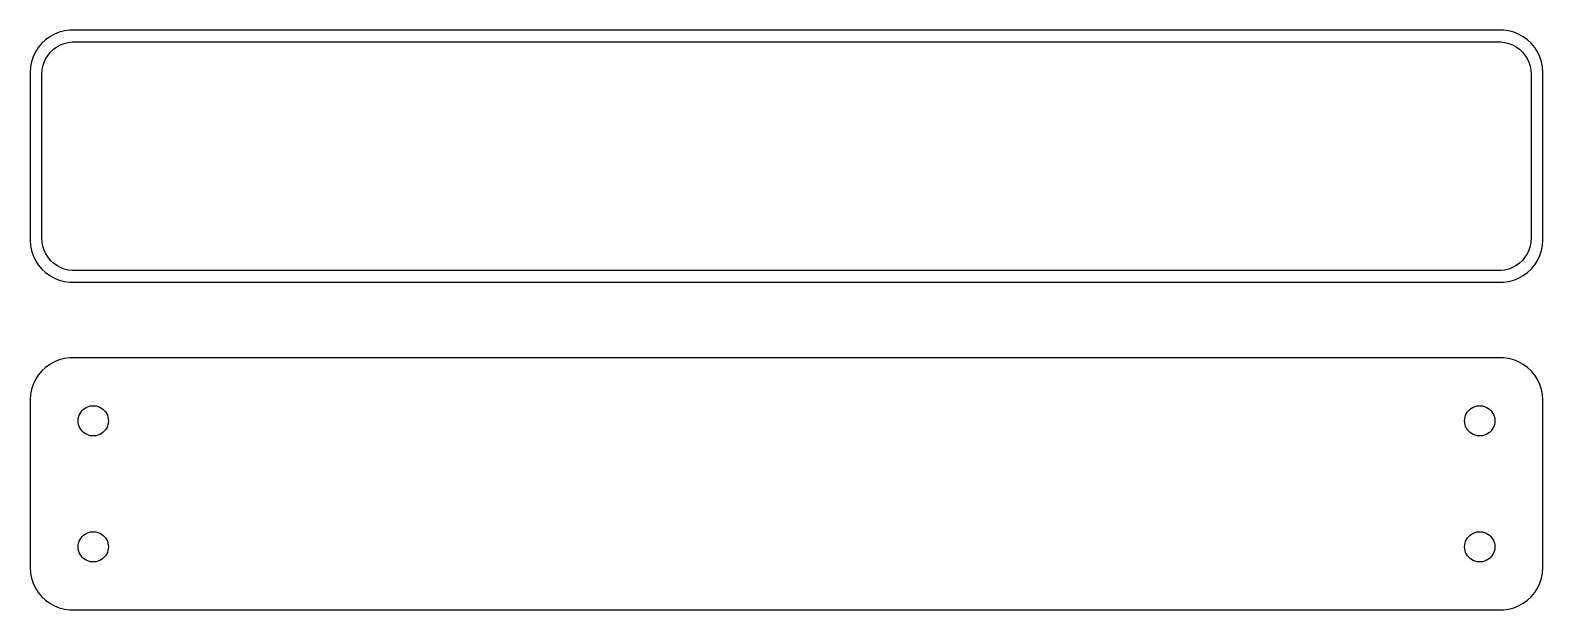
# Model space of a CAD drawing. Header units: metres. Extents: x -90 to 90, y 24 to 93.
import ezdxf

# ---------------------------------------------------------------- set-up
doc = ezdxf.new("R2010")
doc.units = ezdxf.units.M

msp = doc.modelspace()

# ---------------------------------------------------------------- linework, layer by layer
for p, q in [((-88.1871, 91.8526), (-88.6448, 91.4227)), ((-87.6791, 92.2216), (-88.1871, 91.8526)), ((-87.1289, 92.5241), (-87.6791, 92.2216)), ((-86.5451, 92.7553), (-87.1289, 92.5241)), ((-85.9369, 92.9114), (-86.5451, 92.7553)), ((-85.3139, 92.9901), (-85.9369, 92.9114)), ((85.3139, 92.9901), (-85.3139, 92.9901)), ((85.9369, 92.9114), (85.3139, 92.9901)), ((86.5451, 92.7553), (85.9369, 92.9114)), ((87.1289, 92.5241), (86.5451, 92.7553)), ((87.6791, 92.2216), (87.1289, 92.5241)), ((88.1871, 91.8526), (87.6791, 92.2216)), ((88.6448, 91.4227), (88.1871, 91.8526)), ((-89.3815, 90.4088), (-89.6489, 89.8406)), ((-89.0451, 90.9389), (-89.3815, 90.4088)), ((-88.6448, 91.4227), (-89.0451, 90.9389)), ((-88.1408, 89.6141), (-87.8805, 90.0244)), ((-87.8805, 90.0244), (-87.5707, 90.3988)), ((-87.5707, 90.3988), (-87.2165, 90.7315)), ((-87.2165, 90.7315), (-86.8234, 91.0171)), ((-86.8234, 91.0171), (-86.3975, 91.2512)), ((-86.3975, 91.2512), (-85.9457, 91.4301)), ((-85.9457, 91.4301), (-85.4751, 91.5509)), ((-85.4751, 91.5509), (-84.993, 91.6118)), ((-84.993, 91.6118), (84.993, 91.6118)), ((84.993, 91.6118), (85.4751, 91.5509)), ((85.4751, 91.5509), (85.9457, 91.4301)), ((85.9457, 91.4301), (86.3975, 91.2512)), ((86.3975, 91.2512), (86.8234, 91.0171)), ((86.8234, 91.0171), (87.2165, 90.7315)), ((87.2165, 90.7315), (87.5707, 90.3988)), ((87.5707, 90.3988), (87.8805, 90.0244)), ((87.8805, 90.0244), (88.1408, 89.6141)), ((89.0451, 90.9389), (88.6448, 91.4227)), ((89.3815, 90.4088), (89.0451, 90.9389)), ((89.6489, 89.8406), (89.3815, 90.4088)), ((-89.9606, 88.6267), (-90, 88)), ((-89.8429, 89.2434), (-89.9606, 88.6267)), ((-89.6489, 89.8406), (-89.8429, 89.2434)), ((-88.6195, 87.75), (-88.589, 88.235)), ((-88.589, 88.235), (-88.4979, 88.7123)), ((-88.4979, 88.7123), (-88.3477, 89.1744)), ((-88.3477, 89.1744), (-88.1408, 89.6141)), ((88.1408, 89.6141), (88.3477, 89.1744)), ((88.3477, 89.1744), (88.4979, 88.7123)), ((88.4979, 88.7123), (88.589, 88.235)), ((88.589, 88.235), (88.6195, 87.75)), ((89.8429, 89.2434), (89.6489, 89.8406)), ((89.9606, 88.6267), (89.8429, 89.2434)), ((90, 88), (89.9606, 88.6267)), ((-90, 88), (-90, 68)), ((-88.6195, 68.25), (-88.6195, 87.75)), ((88.6195, 87.75), (88.6195, 68.25)), ((90, 68), (90, 88)), ((-90, 68), (-89.9606, 67.3733)), ((-89.9606, 67.3733), (-89.8429, 66.7566)), ((-89.8429, 66.7566), (-89.6489, 66.1594)), ((-88.589, 67.765), (-88.6195, 68.25)), ((-88.4979, 67.2877), (-88.589, 67.765)), ((-88.3477, 66.8256), (-88.4979, 67.2877)), ((-88.1408, 66.3859), (-88.3477, 66.8256)), ((88.3477, 66.8256), (88.1408, 66.3859)), ((88.4979, 67.2877), (88.3477, 66.8256)), ((88.589, 67.765), (88.4979, 67.2877)), ((88.6195, 68.25), (88.589, 67.765)), ((89.6489, 66.1594), (89.8429, 66.7566)), ((89.8429, 66.7566), (89.9606, 67.3733)), ((89.9606, 67.3733), (90, 68)), ((-89.6489, 66.1594), (-89.3815, 65.5912)), ((-89.3815, 65.5912), (-89.0451, 65.0611)), ((-89.0451, 65.0611), (-88.6448, 64.5773)), ((-87.8805, 65.9756), (-88.1408, 66.3859)), ((-87.5707, 65.6012), (-87.8805, 65.9756)), ((-87.2165, 65.2685), (-87.5707, 65.6012)), ((-86.8234, 64.9829), (-87.2165, 65.2685)), ((-86.3975, 64.7488), (-86.8234, 64.9829)), ((86.8234, 64.9829), (86.3975, 64.7488)), ((87.2165, 65.2685), (86.8234, 64.9829)), ((87.5707, 65.6012), (87.2165, 65.2685)), ((87.8805, 65.9756), (87.5707, 65.6012)), ((88.1408, 66.3859), (87.8805, 65.9756)), ((88.6448, 64.5773), (89.0451, 65.0611)), ((89.0451, 65.0611), (89.3815, 65.5912)), ((89.3815, 65.5912), (89.6489, 66.1594)), ((-88.6448, 64.5773), (-88.1871, 64.1474)), ((-88.1871, 64.1474), (-87.6791, 63.7784)), ((-87.6791, 63.7784), (-87.1289, 63.4759)), ((-87.1289, 63.4759), (-86.5451, 63.2447)), ((-86.5451, 63.2447), (-85.9369, 63.0886)), ((-85.9457, 64.5699), (-86.3975, 64.7488)), ((-85.4751, 64.4491), (-85.9457, 64.5699)), ((-85.9369, 63.0886), (-85.3139, 63.0099)), ((-84.993, 64.3882), (-85.4751, 64.4491)), ((-85.3139, 63.0099), (85.3139, 63.0099)), ((84.993, 64.3882), (-84.993, 64.3882)), ((85.4751, 64.4491), (84.993, 64.3882)), ((85.3139, 63.0099), (85.9369, 63.0886)), ((85.9457, 64.5699), (85.4751, 64.4491)), ((85.9369, 63.0886), (86.5451, 63.2447)), ((86.3975, 64.7488), (85.9457, 64.5699)), ((86.5451, 63.2447), (87.1289, 63.4759)), ((87.1289, 63.4759), (87.6791, 63.7784)), ((87.6791, 63.7784), (88.1871, 64.1474)), ((88.1871, 64.1474), (88.6448, 64.5773)), ((-88.6448, 52.4227), (-89.0451, 51.9389)), ((-88.1871, 52.8526), (-88.6448, 52.4227)), ((-87.6791, 53.2216), (-88.1871, 52.8526)), ((-87.1289, 53.5241), (-87.6791, 53.2216)), ((-86.5451, 53.7553), (-87.1289, 53.5241)), ((-85.9369, 53.9114), (-86.5451, 53.7553)), ((-85.3139, 53.9901), (-85.9369, 53.9114)), ((85.3139, 53.9901), (-85.3139, 53.9901)), ((85.9369, 53.9114), (85.3139, 53.9901)), ((86.5451, 53.7553), (85.9369, 53.9114)), ((87.1289, 53.5241), (86.5451, 53.7553)), ((87.6791, 53.2216), (87.1289, 53.5241)), ((88.1871, 52.8526), (87.6791, 53.2216)), ((88.6448, 52.4227), (88.1871, 52.8526)), ((89.0451, 51.9389), (88.6448, 52.4227)), ((-89.6489, 50.8406), (-89.8429, 50.2434)), ((-89.3815, 51.4088), (-89.6489, 50.8406)), ((-89.0451, 51.9389), (-89.3815, 51.4088)), ((89.3815, 51.4088), (89.0451, 51.9389)), ((89.6489, 50.8406), (89.3815, 51.4088)), ((89.8429, 50.2434), (89.6489, 50.8406)), ((-89.9606, 49.6267), (-90, 49)), ((-90, 49), (-90, 29)), ((-89.8429, 50.2434), (-89.9606, 49.6267)), ((89.9606, 49.6267), (89.8429, 50.2434)), ((90, 49), (89.9606, 49.6267)), ((90, 29), (90, 49)), ((-84.2858, 46.7256), (-84.2434, 46.9476)), ((-84.2434, 46.9476), (-84.1736, 47.1626)), ((-84.1736, 47.1626), (-84.0773, 47.3671)), ((-84.0773, 47.3671), (-83.9562, 47.558)), ((-83.9562, 47.558), (-83.8121, 47.7322)), ((-83.8121, 47.7322), (-83.6474, 47.8869)), ((-83.6474, 47.8869), (-83.4645, 48.0198)), ((-83.4645, 48.0198), (-83.2664, 48.1287)), ((-83.2664, 48.1287), (-83.0562, 48.2119)), ((-83.0562, 48.2119), (-82.8373, 48.2681)), ((-82.8373, 48.2681), (-82.613, 48.2964)), ((-82.613, 48.2964), (-82.387, 48.2964)), ((-82.387, 48.2964), (-82.1627, 48.2681)), ((-82.1627, 48.2681), (-81.9438, 48.2119)), ((-81.9438, 48.2119), (-81.7336, 48.1287)), ((-81.7336, 48.1287), (-81.5355, 48.0198)), ((-81.5355, 48.0198), (-81.3526, 47.8869)), ((-81.3526, 47.8869), (-81.1879, 47.7322)), ((-81.1879, 47.7322), (-81.0438, 47.558)), ((-81.0438, 47.558), (-80.9226, 47.3671)), ((-80.9226, 47.3671), (-80.8264, 47.1626)), ((-80.8264, 47.1626), (-80.7565, 46.9476)), ((-80.7565, 46.9476), (-80.7142, 46.7256)), ((80.7142, 46.7256), (80.7565, 46.9476)), ((80.7565, 46.9476), (80.8264, 47.1626)), ((80.8264, 47.1626), (80.9226, 47.3671)), ((80.9226, 47.3671), (81.0438, 47.558)), ((81.0438, 47.558), (81.1879, 47.7322)), ((81.1879, 47.7322), (81.3526, 47.8869)), ((81.3526, 47.8869), (81.5355, 48.0198)), ((81.5355, 48.0198), (81.7336, 48.1287)), ((81.7336, 48.1287), (81.9438, 48.2119)), ((81.9438, 48.2119), (82.1627, 48.2681)), ((82.1627, 48.2681), (82.387, 48.2964)), ((82.387, 48.2964), (82.613, 48.2964)), ((82.613, 48.2964), (82.8373, 48.2681)), ((82.8373, 48.2681), (83.0562, 48.2119)), ((83.0562, 48.2119), (83.2664, 48.1287)), ((83.2664, 48.1287), (83.4645, 48.0198)), ((83.4645, 48.0198), (83.6474, 47.8869)), ((83.6474, 47.8869), (83.8121, 47.7322)), ((83.8121, 47.7322), (83.9562, 47.558)), ((83.9562, 47.558), (84.0773, 47.3671)), ((84.0773, 47.3671), (84.1736, 47.1626)), ((84.1736, 47.1626), (84.2434, 46.9476)), ((84.2434, 46.9476), (84.2858, 46.7256)), ((-84.3, 46.5), (-84.2858, 46.7256)), ((-84.2858, 46.2744), (-84.3, 46.5)), ((-84.2434, 46.0524), (-84.2858, 46.2744)), ((-84.1736, 45.8374), (-84.2434, 46.0524)), ((-84.0773, 45.6328), (-84.1736, 45.8374)), ((-83.9562, 45.442), (-84.0773, 45.6328)), ((-83.8121, 45.2678), (-83.9562, 45.442)), ((-83.6474, 45.1131), (-83.8121, 45.2678)), ((-83.4645, 44.9802), (-83.6474, 45.1131)), ((-81.3526, 45.1131), (-81.5355, 44.9802)), ((-81.1879, 45.2678), (-81.3526, 45.1131)), ((-81.0438, 45.442), (-81.1879, 45.2678)), ((-80.9226, 45.6328), (-81.0438, 45.442)), ((-80.8264, 45.8374), (-80.9226, 45.6328)), ((-80.7565, 46.0524), (-80.8264, 45.8374)), ((-80.7142, 46.2744), (-80.7565, 46.0524)), ((-80.7142, 46.7256), (-80.7, 46.5)), ((-80.7, 46.5), (-80.7142, 46.2744)), ((80.7, 46.5), (80.7142, 46.7256)), ((80.7142, 46.2744), (80.7, 46.5)), ((80.7565, 46.0524), (80.7142, 46.2744)), ((80.8264, 45.8374), (80.7565, 46.0524)), ((80.9226, 45.6328), (80.8264, 45.8374)), ((81.0438, 45.442), (80.9226, 45.6328)), ((81.1879, 45.2678), (81.0438, 45.442)), ((81.3526, 45.1131), (81.1879, 45.2678)), ((81.5355, 44.9802), (81.3526, 45.1131)), ((83.6474, 45.1131), (83.4645, 44.9802)), ((83.8121, 45.2678), (83.6474, 45.1131)), ((83.9562, 45.442), (83.8121, 45.2678)), ((84.0773, 45.6328), (83.9562, 45.442)), ((84.1736, 45.8374), (84.0773, 45.6328)), ((84.2434, 46.0524), (84.1736, 45.8374)), ((84.2858, 46.2744), (84.2434, 46.0524)), ((84.2858, 46.7256), (84.3, 46.5)), ((84.3, 46.5), (84.2858, 46.2744)), ((-83.2664, 44.8713), (-83.4645, 44.9802)), ((-83.0562, 44.7881), (-83.2664, 44.8713)), ((-82.8373, 44.7319), (-83.0562, 44.7881)), ((-82.613, 44.7036), (-82.8373, 44.7319)), ((-82.387, 44.7036), (-82.613, 44.7036)), ((-82.1627, 44.7319), (-82.387, 44.7036)), ((-81.9438, 44.7881), (-82.1627, 44.7319)), ((-81.7336, 44.8713), (-81.9438, 44.7881)), ((-81.5355, 44.9802), (-81.7336, 44.8713)), ((81.7336, 44.8713), (81.5355, 44.9802)), ((81.9438, 44.7881), (81.7336, 44.8713)), ((82.1627, 44.7319), (81.9438, 44.7881)), ((82.387, 44.7036), (82.1627, 44.7319)), ((82.613, 44.7036), (82.387, 44.7036)), ((82.8373, 44.7319), (82.613, 44.7036)), ((83.0562, 44.7881), (82.8373, 44.7319)), ((83.2664, 44.8713), (83.0562, 44.7881)), ((83.4645, 44.9802), (83.2664, 44.8713)), ((-84.0773, 32.3672), (-83.9562, 32.558)), ((-83.9562, 32.558), (-83.8121, 32.7322)), ((-83.8121, 32.7322), (-83.6474, 32.8869)), ((-83.6474, 32.8869), (-83.4645, 33.0198)), ((-83.4645, 33.0198), (-83.2664, 33.1287)), ((-83.2664, 33.1287), (-83.0562, 33.2119)), ((-83.0562, 33.2119), (-82.8373, 33.2681)), ((-82.8373, 33.2681), (-82.613, 33.2964)), ((-82.613, 33.2964), (-82.387, 33.2964)), ((-82.387, 33.2964), (-82.1627, 33.2681)), ((-82.1627, 33.2681), (-81.9438, 33.2119)), ((-81.9438, 33.2119), (-81.7336, 33.1287)), ((-81.7336, 33.1287), (-81.5355, 33.0198)), ((-81.5355, 33.0198), (-81.3526, 32.8869)), ((-81.3526, 32.8869), (-81.1879, 32.7322)), ((-81.1879, 32.7322), (-81.0438, 32.558)), ((-81.0438, 32.558), (-80.9226, 32.3672)), ((80.9226, 32.3672), (81.0438, 32.558)), ((81.0438, 32.558), (81.1879, 32.7322)), ((81.1879, 32.7322), (81.3526, 32.8869)), ((81.3526, 32.8869), (81.5355, 33.0198)), ((81.5355, 33.0198), (81.7336, 33.1287)), ((81.7336, 33.1287), (81.9438, 33.2119)), ((81.9438, 33.2119), (82.1627, 33.2681)), ((82.1627, 33.2681), (82.387, 33.2964)), ((82.387, 33.2964), (82.613, 33.2964)), ((82.613, 33.2964), (82.8373, 33.2681)), ((82.8373, 33.2681), (83.0562, 33.2119)), ((83.0562, 33.2119), (83.2664, 33.1287)), ((83.2664, 33.1287), (83.4645, 33.0198)), ((83.4645, 33.0198), (83.6474, 32.8869)), ((83.6474, 32.8869), (83.8121, 32.7322)), ((83.8121, 32.7322), (83.9562, 32.558)), ((83.9562, 32.558), (84.0773, 32.3672)), ((-84.3, 31.5), (-84.2858, 31.7256)), ((-84.2858, 31.2744), (-84.3, 31.5)), ((-84.2858, 31.7256), (-84.2434, 31.9476)), ((-84.2434, 31.0524), (-84.2858, 31.2744)), ((-84.2434, 31.9476), (-84.1736, 32.1626)), ((-84.1736, 30.8374), (-84.2434, 31.0524)), ((-84.1736, 32.1626), (-84.0773, 32.3672)), ((-84.0773, 30.6329), (-84.1736, 30.8374)), ((-83.9562, 30.442), (-84.0773, 30.6329)), ((-80.9226, 30.6329), (-81.0438, 30.442)), ((-80.9226, 32.3672), (-80.8264, 32.1626)), ((-80.8264, 30.8374), (-80.9226, 30.6329)), ((-80.8264, 32.1626), (-80.7565, 31.9476)), ((-80.7565, 31.0524), (-80.8264, 30.8374)), ((-80.7565, 31.9476), (-80.7142, 31.7256)), ((-80.7142, 31.2744), (-80.7565, 31.0524)), ((-80.7142, 31.7256), (-80.7, 31.5)), ((-80.7, 31.5), (-80.7142, 31.2744)), ((80.7, 31.5), (80.7142, 31.7256)), ((80.7142, 31.2744), (80.7, 31.5)), ((80.7142, 31.7256), (80.7565, 31.9476)), ((80.7565, 31.0524), (80.7142, 31.2744)), ((80.7565, 31.9476), (80.8264, 32.1626)), ((80.8264, 30.8374), (80.7565, 31.0524)), ((80.8264, 32.1626), (80.9226, 32.3672)), ((80.9226, 30.6329), (80.8264, 30.8374)), ((81.0438, 30.442), (80.9226, 30.6329)), ((84.0773, 30.6329), (83.9562, 30.442)), ((84.0773, 32.3672), (84.1736, 32.1626)), ((84.1736, 30.8374), (84.0773, 30.6329)), ((84.1736, 32.1626), (84.2434, 31.9476)), ((84.2434, 31.0524), (84.1736, 30.8374)), ((84.2434, 31.9476), (84.2858, 31.7256)), ((84.2858, 31.2744), (84.2434, 31.0524)), ((84.2858, 31.7256), (84.3, 31.5)), ((84.3, 31.5), (84.2858, 31.2744)), ((-90, 29), (-89.9606, 28.3733)), ((-83.8121, 30.2678), (-83.9562, 30.442)), ((-83.6474, 30.1131), (-83.8121, 30.2678)), ((-83.4645, 29.9802), (-83.6474, 30.1131)), ((-83.2664, 29.8713), (-83.4645, 29.9802)), ((-83.0562, 29.7881), (-83.2664, 29.8713)), ((-82.8373, 29.7319), (-83.0562, 29.7881)), ((-82.613, 29.7036), (-82.8373, 29.7319)), ((-82.387, 29.7036), (-82.613, 29.7036)), ((-82.1627, 29.7319), (-82.387, 29.7036)), ((-81.9438, 29.7881), (-82.1627, 29.7319)), ((-81.7336, 29.8713), (-81.9438, 29.7881)), ((-81.5355, 29.9802), (-81.7336, 29.8713)), ((-81.3526, 30.1131), (-81.5355, 29.9802)), ((-81.1879, 30.2678), (-81.3526, 30.1131)), ((-81.0438, 30.442), (-81.1879, 30.2678)), ((81.1879, 30.2678), (81.0438, 30.442)), ((81.3526, 30.1131), (81.1879, 30.2678)), ((81.5355, 29.9802), (81.3526, 30.1131)), ((81.7336, 29.8713), (81.5355, 29.9802)), ((81.9438, 29.7881), (81.7336, 29.8713)), ((82.1627, 29.7319), (81.9438, 29.7881)), ((82.387, 29.7036), (82.1627, 29.7319)), ((82.613, 29.7036), (82.387, 29.7036)), ((82.8373, 29.7319), (82.613, 29.7036)), ((83.0562, 29.7881), (82.8373, 29.7319)), ((83.2664, 29.8713), (83.0562, 29.7881)), ((83.4645, 29.9802), (83.2664, 29.8713)), ((83.6474, 30.1131), (83.4645, 29.9802)), ((83.8121, 30.2678), (83.6474, 30.1131)), ((83.9562, 30.442), (83.8121, 30.2678)), ((89.9606, 28.3733), (90, 29)), ((-89.9606, 28.3733), (-89.8429, 27.7566)), ((-89.8429, 27.7566), (-89.6489, 27.1594)), ((-89.6489, 27.1594), (-89.3815, 26.5912)), ((89.3815, 26.5912), (89.6489, 27.1594)), ((89.6489, 27.1594), (89.8429, 27.7566)), ((89.8429, 27.7566), (89.9606, 28.3733)), ((-89.3815, 26.5912), (-89.0451, 26.0611)), ((-89.0451, 26.0611), (-88.6448, 25.5773)), ((-88.6448, 25.5773), (-88.1871, 25.1474)), ((88.1871, 25.1474), (88.6448, 25.5773)), ((88.6448, 25.5773), (89.0451, 26.0611)), ((89.0451, 26.0611), (89.3815, 26.5912)), ((-88.1871, 25.1474), (-87.6791, 24.7784)), ((-87.6791, 24.7784), (-87.1289, 24.4759)), ((-87.1289, 24.4759), (-86.5451, 24.2447)), ((-86.5451, 24.2447), (-85.9369, 24.0886)), ((-85.9369, 24.0886), (-85.3139, 24.0099)), ((-85.3139, 24.0099), (85.3139, 24.0099)), ((85.3139, 24.0099), (85.9369, 24.0886)), ((85.9369, 24.0886), (86.5451, 24.2447)), ((86.5451, 24.2447), (87.1289, 24.4759)), ((87.1289, 24.4759), (87.6791, 24.7784)), ((87.6791, 24.7784), (88.1871, 25.1474))]:
    msp.add_line(p, q)

doc.saveas('drawing.dxf')
